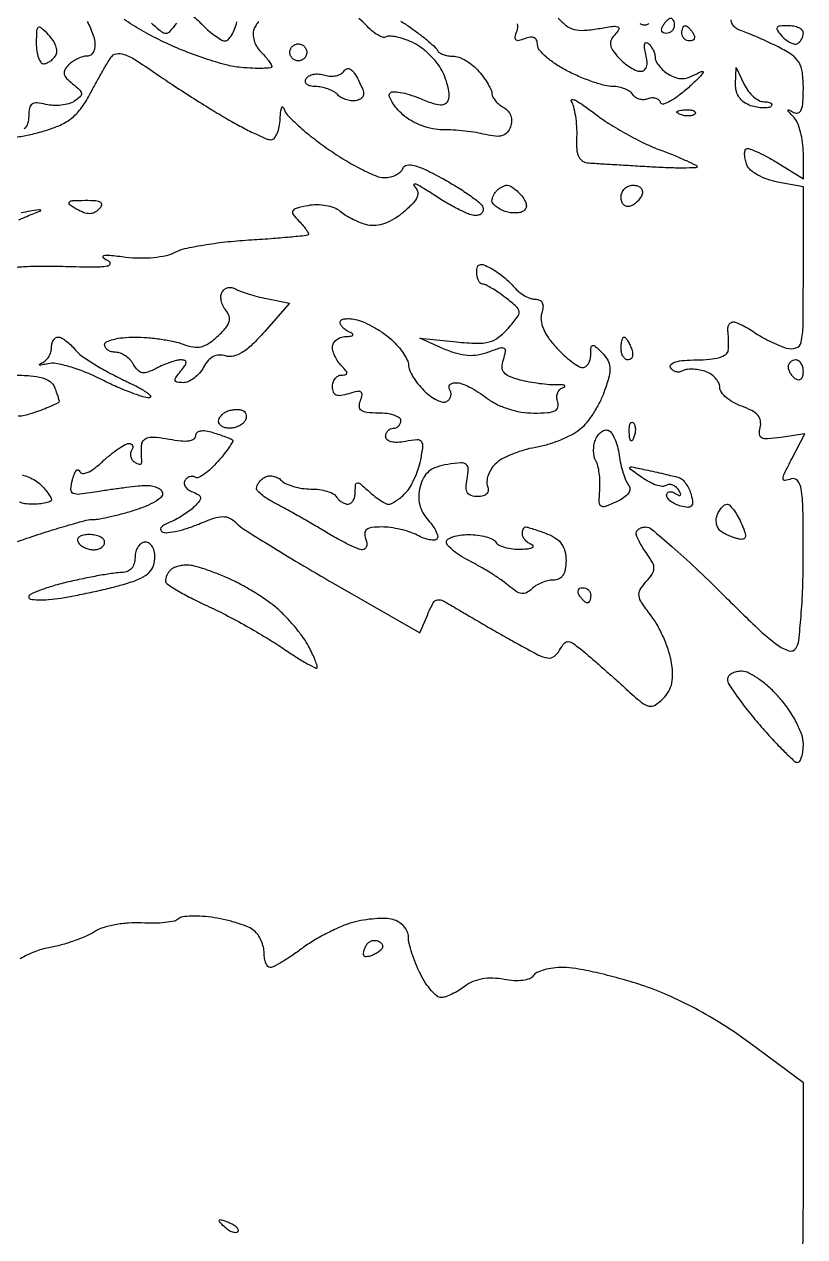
# Model space of a CAD drawing. Extents: x 0 to 102, y 0 to 135.
# Drawn here: x 92.84 to 101.54, y 67.81 to 81.32 of the extents above; entities that cross this region are included whole.
import ezdxf

# ---------------------------------------------------------------- set-up
doc = ezdxf.new("R2010")
doc.units = 0
doc.header["$MEASUREMENT"] = 0

msp = doc.modelspace()

# ---------------------------------------------------------------- linework, layer by layer
for points in [[(92.580792, 75.497995, 0.010446), (92.870399, 75.590726, -0.005875), (93.114891, 75.671483, -0.007558), (93.341554, 75.739656, -0.005953), (93.532352, 75.791463, -0.063393), (93.611981, 75.8016, 0.045783), (93.68201, 75.808026, 0.009931), (93.801079, 75.832517, 0.010276), (93.938239, 75.866559, 0.009673), (94.076699, 75.90685, 0.024107), (94.203784, 75.953344, 0.038913), (94.306094, 76.006181, 0.046419), (94.374082, 76.057574, 0.300704), (94.384054, 76.0972, 0.144401), (94.360868, 76.129373, 0.066244), (94.315765, 76.15563, 0.057501), (94.2572, 76.172473, 0.050186), (94.193538, 76.176608, 0.017059), (94.108825, 76.170709, 0.004768), (93.976817, 76.155704, 0.004804), (93.82772, 76.135859, 0.005034), (93.681343, 76.113437, -0.008314), (93.461231, 76.081196, -0.134791), (93.387798, 76.091481, -0.318381), (93.361118, 76.135272, -0.046663), (93.37892, 76.243846, -0.025975), (93.399974, 76.310093, -0.090213), (93.422971, 76.348493, -0.312523), (93.443221, 76.353566, -0.225901), (93.459885, 76.336246, 0.309209), (93.489475, 76.313785, 0.11428), (93.543691, 76.323542, 0.060239), (93.619999, 76.36784, 0.025283), (93.711211, 76.444178, -0.01618), (93.800912, 76.52207, -0.020439), (93.888919, 76.587845, -0.018969), (93.965537, 76.636203, -0.13203), (94.007946, 76.6476, -0.121046), (94.03345, 76.641334, -0.187395), (94.048199, 76.624466, -0.151767), (94.049392, 76.598967, -0.074908), (94.036513, 76.568846, 0.111063), (94.024702, 76.534626, 0.100026), (94.02801, 76.497236, 0.094717), (94.045982, 76.462419, 0.088188), (94.075916, 76.435657, 0.050857), (94.108896, 76.419647, 0.138153), (94.134561, 76.417699, 0.239748), (94.149041, 76.429157, 0.15184), (94.151878, 76.450962, -0.02895), (94.1479, 76.485671, -0.011224), (94.146265, 76.534044, -0.011068), (94.146833, 76.586662, -0.01346), (94.149782, 76.635865, -0.174619), (94.172752, 76.685619, -0.15118), (94.223652, 76.712928, -0.075327), (94.312731, 76.716669, -0.019265), (94.4559, 76.695482, 0.020722), (94.585346, 76.676711, 0.058103), (94.676803, 76.677946, 0.10727), (94.731742, 76.697585, 0.259011), (94.752, 76.734068, -0.199839), (94.766259, 76.76832, -0.150324), (94.802771, 76.787487, -0.086248), (94.862564, 76.788261, -0.034786), (94.94235, 76.769691, -0.006882), (95.017253, 76.745534, -0.009061), (95.084836, 76.721333, -0.00693), (95.140465, 76.699382, -0.082292), (95.160109, 76.687232, -0.360619), (95.163103, 76.668729, -0.014443), (95.12418, 76.606734, -0.019635), (95.069494, 76.531539, -0.011913), (94.999311, 76.446827, -0.025126), (94.922409, 76.366873, -0.037506), (94.847001, 76.305938, -0.042212), (94.782468, 76.268965, -0.252545), (94.745098, 76.271166, 0.116081), (94.716259, 76.280801, 0.100487), (94.684481, 76.277324, 0.093192), (94.654631, 76.261205, 0.08426), (94.631432, 76.234845, 0.16583), (94.623797, 76.201472, 0.121218), (94.636753, 76.165424, 0.092878), (94.669252, 76.132009, 0.061994), (94.716472, 76.106808, -0.039243), (94.782412, 76.075373, -0.234237), (94.80291, 76.044581, -0.202842), (94.792222, 76.006428, -0.029486), (94.737136, 75.945159, -0.034495), (94.682084, 75.897787, -0.018514), (94.608308, 75.846817, -0.018353), (94.528864, 75.800179, -0.02729), (94.4559, 75.765867, 0.035234), (94.396053, 75.736554, 0.113021), (94.363801, 75.706449, 0.272095), (94.362157, 75.680552, 0.187803), (94.384576, 75.660425, 0.122062), (94.440899, 75.653783, 0.023642), (94.542636, 75.671541, 0.023868), (94.662121, 75.704328, 0.020063), (94.785209, 75.750049, -0.015973), (94.953016, 75.813948, -0.076386), (95.053548, 75.832182, -0.125363), (95.129297, 75.815045, -0.078533), (95.203201, 75.761313, 0.054324), (95.288148, 75.693061, 0.003214), (95.567947, 75.516904, 0.004816), (95.905173, 75.31208, 0.00353), (96.283069, 75.091103), (97.2477, 74.536129), (97.335447, 74.743201, -0.023523), (97.396818, 74.87095, -0.232879), (97.443957, 74.904482, -0.166952), (97.508693, 74.89336, -0.01119), (97.673847, 74.798057, 0.004018), (97.797676, 74.724214, 0.001612), (97.968183, 74.62512, 0.001595), (98.152603, 74.519517, 0.002015), (98.323862, 74.423086, 0.008014), (98.563951, 74.29417, 0.078254), (98.672935, 74.257987, 0.203356), (98.742983, 74.274898, 0.106012), (98.803375, 74.343554, -0.045197), (98.856151, 74.420607, -0.244085), (98.901393, 74.439795, -0.142203), (98.959572, 74.417883, -0.013318), (99.080814, 74.321957, -0.004599), (99.175371, 74.241471, -0.002012), (99.29934, 74.133093, -0.001991), (99.430045, 74.016965, -0.00266), (99.547691, 73.910466, 0.011526), (99.714719, 73.764568, 0.111316), (99.798034, 73.72191, 0.206446), (99.868314, 73.732941, 0.055693), (99.958424, 73.804938, 0.067633), (100.020801, 73.886934, 0.078179), (100.055281, 73.978752, 0.065286), (100.063378, 74.089752, 0.031978), (100.046159, 74.230757, 0.03686), (100.012938, 74.356077, 0.022827), (99.956636, 74.497671, 0.022852), (99.887851, 74.633149, 0.037772), (99.816394, 74.739639, -0.017816), (99.718385, 74.873811, -0.117922), (99.689316, 74.950922, -0.169374), (99.703814, 75.019, -0.047169), (99.76986, 75.107771, 0.035734), (99.836133, 75.192726, 0.141078), (99.856204, 75.255225, 0.134991), (99.840394, 75.320419, 0.031642), (99.779242, 75.41592, -0.018115), (99.733136, 75.48381, -0.020666), (99.69418, 75.552001, -0.020331), (99.66614, 75.612019, -0.099424), (99.6588, 75.64857, -0.150133), (99.666817, 75.674666, -0.098589), (99.689372, 75.696899, -0.081757), (99.723085, 75.711892, -0.063919), (99.762876, 75.717, -0.17594), (99.828376, 75.693216, -0.005177), (100.05507, 75.499552, -0.009783), (100.318597, 75.26042, -0.006521), (100.611427, 74.97675, 0.005083), (101.006482, 74.591844, 0.030773), (101.224983, 74.407544, 0.075943), (101.359033, 74.336461, 0.348134), (101.436655, 74.3634, 0.114127), (101.468572, 74.453785, 0.008244), (101.494068, 74.719394, 0.011212), (101.512323, 75.040511, 0.008234), (101.518705, 75.397095, 0.003746), (101.515545, 75.918336, 0.035544), (101.4967, 76.140524, 0.135715), (101.454471, 76.233718, 0.32087), (101.38455, 76.251913, -0.058674), (101.315979, 76.234462, -0.463809), (101.294702, 76.253757, -0.1053), (101.308962, 76.310997, -0.005816), (101.392274, 76.476804), (101.535448, 76.753671), (101.267648, 76.714367, -0.016529), (101.122157, 76.697904, -0.133859), (101.056795, 76.710239, -0.27483), (101.031132, 76.749261, -0.075415), (101.039182, 76.825477, 0.108731), (101.04207, 76.89919, 0.135575), (101.012563, 76.960753, 0.095215), (100.945391, 77.01337, 0.034813), (100.833958, 77.061145, -0.042815), (100.740383, 77.103046, -0.051279), (100.661239, 77.15825, -0.059338), (100.60685, 77.217728, -0.156816), (100.5894, 77.271998, 0.118863), (100.576859, 77.324008, 0.070522), (100.53992, 77.376407, 0.064121), (100.485357, 77.421245, 0.063204), (100.420957, 77.45106, 0.036235), (100.350631, 77.467889, 0.036273), (100.278638, 77.474382, 0.038697), (100.215232, 77.470577, 0.104449), (100.173003, 77.455381, -0.10732), (100.138596, 77.443219, -0.099532), (100.101238, 77.445932, -0.095796), (100.066685, 77.463133, -0.091331), (100.040353, 77.49222, -0.358771), (100.045112, 77.527166, -0.115134), (100.094085, 77.555027, -0.052923), (100.190798, 77.57285, -0.019126), (100.330607, 77.5782, 0.023586), (100.474656, 77.584999, 0.049144), (100.584847, 77.606481, 0.070901), (100.657276, 77.6399, 0.229512), (100.684024, 77.68395, 0.017614), (100.686881, 77.732097, 0.010398), (100.687069, 77.7897, 0.010396), (100.68486, 77.847301, 0.017506), (100.680315, 77.89545, -0.063691), (100.680237, 77.935889, -0.090216), (100.691028, 77.970136, -0.113982), (100.710685, 77.992906, -0.159238), (100.736067, 78.0012, -0.094238), (100.773219, 77.994135, -0.01968), (100.83416, 77.967271, -0.019997), (100.903442, 77.929911, -0.017731), (100.972426, 77.885696, 0.023396), (101.050111, 77.837135, 0.014146), (101.146196, 77.786673, 0.014159), (101.244669, 77.74187, 0.024056), (101.32965, 77.710795, 0.156178), (101.43724, 77.711589, 0.265367), (101.495862, 77.776468, 0.051519), (101.516883, 77.961608, 0.002527), (101.52, 78.578284), (101.52, 79.50517), (101.232068, 79.559186, -0.039056), (101.118021, 79.589955, -0.042308), (101.013306, 79.637493, -0.046446), (100.931909, 79.693605, -0.127691), (100.891677, 79.74991, -0.032739), (100.874526, 79.805168, -0.04106), (100.866331, 79.858163, -0.046023), (100.867234, 79.901917, -0.1698), (100.879059, 79.926459, -0.286373), (100.90891, 79.933372, -0.018683), (100.995483, 79.900033, -0.02261), (101.101382, 79.848855, -0.014549), (101.21945, 79.78055), (101.52, 79.5948), (101.52, 79.88088, 0.033036), (101.512203, 79.998761, 0.0316), (101.488936, 80.116391, 0.033189), (101.45493, 80.217378, 0.089491), (101.41425, 80.280891, -0.004358), (101.357151, 80.343493, -0.184745), (101.3508, 80.360095, -0.561535), (101.358863, 80.365011, -0.009535), (101.41425, 80.335118, 0.213425), (101.461656, 80.330677, 0.219232), (101.495846, 80.363091, 0.078807), (101.514992, 80.447476, 0.016459), (101.52, 80.599569, 0.029577), (101.509243, 80.781264, 0.104995), (101.471909, 80.891156, 0.109267), (101.394044, 80.974006, 0.033431), (101.24505, 81.061685, 0.006689), (101.12903, 81.11797, 0.006077), (101.007796, 81.173007, 0.006093), (100.898158, 81.219595, 0.019434), (100.823476, 81.246921, -0.076219), (100.766684, 81.275345, -0.114368), (100.730002, 81.316593, -0.12221), (100.716649, 81.367628, -0.09506)], [(93.541455, 81.347573, -0.025908), (93.579538, 81.272593, -0.025849), (93.609836, 81.193652, -0.040857), (93.626576, 81.123149, -0.065818), (93.627806, 81.061609, -0.093745), (93.611772, 81.009479, -0.117719), (93.581426, 80.974857, -0.155419), (93.541689, 80.9622, 0.071997), (93.492627, 80.955099, 0.038777), (93.435434, 80.933243, 0.03765), (93.37945, 80.901353, 0.048123), (93.333664, 80.863624, 0.073472), (93.293964, 80.81016, 0.179439), (93.287371, 80.762314, 0.137926), (93.313759, 80.713112, 0.037522), (93.380194, 80.653732, -0.022527), (93.458066, 80.588217, -0.184337), (93.478395, 80.547365, -0.23802), (93.46371, 80.509524, -0.038326), (93.399103, 80.459728, -0.076911), (93.336952, 80.431485, -0.041009), (93.253854, 80.415415, -0.039607), (93.164272, 80.412737, -0.049193), (93.081853, 80.424991, 0.037717), (92.983705, 80.44189, 0.175285), (92.928918, 80.427788, 0.196537), (92.899498, 80.383243, 0.04893), (92.8908, 80.294571, -0.071328), (92.87838, 80.207952, -0.154726), (92.841272, 80.152751, -0.123517)], [(95.455066, 81.348642, 0.054448), (95.423017, 81.308353, 0.049236), (95.399146, 81.260748, 0.103569), (95.38999, 81.204015, 0.062476), (95.401639, 81.136633, 0.05863), (95.431103, 81.069413, 0.06388), (95.474695, 81.012991, -0.015995), (95.521912, 80.962652, -0.020628), (95.561779, 80.913369, -0.018893), (95.591217, 80.870445, -0.141778), (95.598, 80.847005, -0.3878), (95.583772, 80.83142, -0.014433), (95.497567, 80.826055, -0.019516), (95.387198, 80.826689, -0.011629), (95.256101, 80.83562, -0.042656), (95.087376, 80.86572, -0.015381), (94.853814, 80.936069, -0.015126), (94.601411, 81.029226, -0.017379), (94.366726, 81.133628, -0.016661), (94.150574, 81.247993, -0.019486), (93.953811, 81.371061, -0.018802)], [(94.257746, 81.330822, 0.015033), (94.367622, 81.237237, 0.169467), (94.420798, 81.218445, 0.213501), (94.467818, 81.239259, 0.025506), (94.541311, 81.329703, -0.029101)], [(94.717177, 81.413933, -0.013893), (94.82977, 81.30743, 0.019705), (94.902696, 81.240037, 0.023964), (94.976248, 81.183109, 0.02355), (95.041419, 81.141917, 0.129865), (95.081229, 81.1314, 0.208396), (95.113862, 81.145619, 0.050787), (95.150093, 81.193528, 0.043524), (95.183892, 81.261917, 0.031538), (95.20974, 81.3429, -0.034719)], [(97.034693, 81.35233, -0.014565), (97.145376, 81.27945, -0.009949), (97.251419, 81.201917, -0.012851), (97.345423, 81.126377, -0.010633), (97.420413, 81.060089, -0.102209), (97.4451, 81.02565, 0.146871), (97.466037, 81.001286, 0.053801), (97.507125, 80.980838, 0.047521), (97.559715, 80.966888, 0.041103), (97.616648, 80.9622, -0.09169), (97.682013, 80.950112, -0.041609), (97.760688, 80.912213, -0.039348), (97.839357, 80.857144, -0.043355), (97.905698, 80.792033, -0.021037), (97.961472, 80.721057, -0.023899), (98.0086, 80.64852, -0.024035), (98.042316, 80.583808, -0.108488), (98.0514, 80.542437, 0.127192), (98.060619, 80.506784, 0.050433), (98.089685, 80.464914, 0.045654), (98.131869, 80.423851, 0.042648), (98.181733, 80.39007, -0.084658), (98.230918, 80.350367, -0.096307), (98.26153, 80.29821, -0.095377), (98.270546, 80.23796, -0.081371), (98.257513, 80.174968, -0.088674), (98.219113, 80.111382, -0.137927), (98.165763, 80.076696, -0.102326), (98.089899, 80.069204, -0.035112), (97.980642, 80.088602, 0.022008), (97.877137, 80.109788, 0.012008), (97.748633, 80.127094, 0.011946), (97.616944, 80.138444, 0.018571), (97.503013, 80.141286, -0.056146), (97.391218, 80.1525, -0.037291), (97.267474, 80.188982, -0.037322), (97.150692, 80.24337, -0.056779), (97.059957, 80.308683, -0.028844), (96.991084, 80.378894, -0.041707), (96.939567, 80.448851, -0.048678), (96.910087, 80.509245, -0.231612), (96.913755, 80.546409, -0.260903), (96.94746, 80.56512, -0.039016), (97.027614, 80.558563, -0.03552), (97.129772, 80.534576, -0.02354), (97.243027, 80.4934, 0.015374), (97.389578, 80.437394, 0.071346), (97.478303, 80.420162, 0.153045), (97.533482, 80.434507, 0.168978), (97.567972, 80.477339, 0.107916), (97.575011, 80.531974, 0.033369), (97.56225, 80.614405, 0.031636), (97.535189, 80.70727, 0.030014), (97.496237, 80.79768, 0.05238), (97.438203, 80.887926, 0.033006), (97.353439, 80.980362, 0.032946), (97.256915, 81.061136, 0.050896), (97.163105, 81.116004, 0.024583), (97.072365, 81.152076, 0.030872), (96.985107, 81.175989, 0.032023), (96.91185, 81.186442, 0.159145), (96.871967, 81.17677, -0.221339), (96.83565, 81.172467, -0.053273), (96.778957, 81.198069, -0.044739), (96.71386, 81.244547, -0.031453), (96.649358, 81.307387, 0.049789), (96.569286, 81.379876, 0.072434)], [(98.790356, 81.384936, 0.055809), (98.877444, 81.303611, 0.095898), (98.966613, 81.260704, 0.079471), (99.076978, 81.249779, 0.02885), (99.233678, 81.268297, -0.008367), (99.393952, 81.293929, -0.108407), (99.45391, 81.289476, -0.469975), (99.464937, 81.263542, -0.070296), (99.427305, 81.210496, 0.06648), (99.381941, 81.14757, 0.15648), (99.371614, 81.091271, 0.120321), (99.395422, 81.029619, 0.031899), (99.461567, 80.946435, 0.034259), (99.522515, 80.88772, 0.034572), (99.590733, 80.838072, 0.036744), (99.656027, 80.803532, 0.103645), (99.706292, 80.793, 0.164643), (99.747051, 80.806795, 0.155621), (99.772188, 80.842814, 0.096716), (99.778629, 80.902372, 0.0391), (99.765289, 80.98335, -0.023621), (99.751083, 81.055577, -0.09653), (99.753107, 81.100021, -0.344266), (99.769384, 81.11291, -0.190989), (99.794359, 81.1032, -0.054479), (99.823426, 81.069633, -0.040432), (99.847992, 81.027125, -0.041241), (99.864781, 80.982626, -0.069694), (99.8703, 80.94322, 0.124318), (99.880628, 80.902324, 0.046373), (99.913704, 80.852647, 0.042355), (99.961522, 80.802812, 0.039679), (100.018058, 80.760537, 0.061372), (100.098655, 80.722578, 0.092994), (100.175266, 80.712398, 0.081404), (100.257578, 80.730441, 0.037538), (100.356458, 80.778606, -0.101584), (100.396572, 80.792161, -0.641415), (100.404761, 80.778911, -0.05249), (100.356419, 80.720574, -0.009361), (100.253183, 80.623389, -0.01987), (100.138366, 80.527313, -0.037022), (100.037145, 80.46056, -0.050542), (99.96111, 80.427693, -0.409902), (99.930468, 80.443297, 0.133894), (99.910749, 80.472878, 0.105749), (99.876971, 80.491592, 0.091654), (99.834087, 80.496433, 0.074141), (99.788792, 80.48638, -0.081897), (99.74146, 80.476639, -0.078035), (99.692666, 80.482334, -0.081758), (99.649935, 80.502197, -0.105124), (99.620065, 80.533433, 0.107697), (99.586592, 80.56808, 0.05098), (99.531394, 80.597255, 0.047209), (99.464881, 80.617103, 0.048951), (99.396637, 80.6238, -0.063936), (99.310144, 80.634905, -0.018102), (99.17987, 80.674008, -0.017926), (99.034593, 80.729296, -0.018065), (98.89403, 80.794719, -0.026999), (98.76576, 80.869141, -0.034917), (98.657415, 80.951423, -0.03749), (98.580321, 81.029897, -0.177216), (98.559, 81.088164, 0.09625), (98.549527, 81.136921, 0.186657), (98.522788, 81.165457, 0.148922), (98.478618, 81.172277, 0.056036), (98.417413, 81.156358, -0.034227), (98.349177, 81.135401, -0.26095), (98.318075, 81.144377, -0.258288), (98.309277, 81.175702, -0.03368), (98.330453, 81.244382, 0.13883), (98.337398, 81.320904, 0.109633)], [(99.796074, 81.325074, -0.126486), (99.767904, 81.308426, -0.125278), (99.735088, 81.307347, -0.110286), (99.702508, 81.322529, -0.082123)], [(92.728184, 80.057531, 0.020152), (92.875417, 80.081956, 0.017077), (93.02867, 80.119271, 0.029471), (93.225402, 80.187079, 0.064993), (93.363029, 80.265997, 0.069815), (93.469767, 80.373691, 0.038726), (93.568866, 80.530315, -0.003767), (93.636293, 80.655446, -0.003796), (93.705428, 80.779225, -0.003704), (93.76728, 80.886166, -0.015281), (93.807126, 80.949392, -0.20195), (93.867571, 80.988939, -0.130765), (93.952074, 80.982229, -0.056183), (94.080936, 80.919737, -0.010896), (94.296849, 80.776551, 0.006047), (94.483664, 80.650036, 0.003811), (94.704681, 80.506633, 0.003826), (94.924197, 80.368921, 0.007014), (95.105465, 80.260609, 0.009171), (95.263656, 80.172904, 0.011974), (95.411612, 80.098871, 0.009638), (95.536981, 80.042777, 0.100699), (95.591915, 80.0316, 0.224448), (95.627387, 80.048368, 0.070083), (95.658844, 80.099941, 0.054479), (95.682023, 80.175161, 0.036994), (95.692414, 80.26425, -0.014515), (95.698318, 80.347049, -0.075508), (95.709657, 80.391282, -0.530077), (95.723289, 80.393965, -0.130827), (95.737333, 80.37, 0.126011), (95.775547, 80.303349, 0.015923), (95.895906, 80.187185, 0.017873), (96.050896, 80.056617, 0.013974), (96.227858, 79.92585, 0.015948), (96.414641, 79.804394, 0.018712), (96.599263, 79.701792, 0.017922), (96.76, 79.627299, 0.099865), (96.852689, 79.6086, 0.057992), (96.920348, 79.616474, 0.059714), (96.983682, 79.639664, 0.066161), (97.033443, 79.673883, 0.122112), (97.060727, 79.71435, -0.278605), (97.103543, 79.748772, -0.099034), (97.185167, 79.743565, -0.047774), (97.31432, 79.695452, -0.012722), (97.509612, 79.594396, -0.012956), (97.668964, 79.501271, -0.017273), (97.80832, 79.408101, -0.014584), (97.917654, 79.324461, -0.142668), (97.950385, 79.277146, -0.124067), (97.952999, 79.242298, -0.143276), (97.938357, 79.212492, -0.125042), (97.907936, 79.192527, -0.083187), (97.866589, 79.1856, -0.09923), (97.802794, 79.198387, -0.016008), (97.686895, 79.251209, -0.017139), (97.552751, 79.323438, -0.014313), (97.415389, 79.408951, 0.007855), (97.292038, 79.48797, 0.02611), (97.207638, 79.534277, 0.20636), (97.184327, 79.535271, 0.532117), (97.181231, 79.52195, -0.102784), (97.220195, 79.457651, -0.179173), (97.219294, 79.396094, -0.101682), (97.173691, 79.325242, -0.0216), (97.06608, 79.224378, -0.039035), (96.962634, 79.148664, -0.052224), (96.85795, 79.098168, -0.059547), (96.757672, 79.075097, -0.08645), (96.667249, 79.08101, -0.033107), (96.588703, 79.105647, -0.021953), (96.502177, 79.143671, -0.022122), (96.42104, 79.188226, -0.039561), (96.3594, 79.232745, 0.087026), (96.294023, 79.271135, 0.045335), (96.202549, 79.29613, 0.043048), (96.10065, 79.305335, 0.048903), (96.003057, 79.296165, 0.014398), (95.871063, 79.266619, 0.199638), (95.832758, 79.237914, 0.308469), (95.835309, 79.198608, 0.030551), (95.901335, 79.123979, -0.017862), (95.948482, 79.073338, -0.029362), (95.984143, 79.026936, -0.029673), (96.006697, 78.989072, -0.337619), (96.003879, 78.972975, -0.163009), (95.981268, 78.962794, -0.001549), (95.798527, 78.945044, -0.004968), (95.586737, 78.927256, -0.003171), (95.340166, 78.910584, 0.012308), (95.082251, 78.888403, 0.013776), (94.835306, 78.854118, 0.013143), (94.627417, 78.813751, 0.068437), (94.51816, 78.773282, -0.070315), (94.421734, 78.737975, -0.02844), (94.283023, 78.716481, -0.027067), (94.126533, 78.709787, -0.02815), (93.972294, 78.720239, 0.005557), (93.790841, 78.7408, 0.075144), (93.724359, 78.737587, 0.641779), (93.719889, 78.71861, 0.050127), (93.7791, 78.681419, -0.353131), (93.794746, 78.647414, -0.306172), (93.76473, 78.620613, -0.035638), (93.610048, 78.610792, -0.005417), (93.300443, 78.616575, 0.007489), (93.05424, 78.620154, 0.013505), (92.852537, 78.614615, 0.00867), (92.695511, 78.603321, 0.559079)], [(92.780564, 79.137166, -0.02705), (92.86965, 79.177554, 0.001515), (93.024388, 79.23839, 0.615952), (93.025203, 79.247517, 0.182915), (93.006277, 79.251233, 0.00086), (92.8062, 79.216956, 0.010811)], [(92.717542, 77.409, -0.018034), (92.912291, 77.401973, -0.052746), (93.044387, 77.378274, -0.084009), (93.130042, 77.33684, -0.147613), (93.177849, 77.275181, -0.006249), (93.197515, 77.221952, -0.008131), (93.214116, 77.172709, -0.006302), (93.226775, 77.13124, -0.071039), (93.2292, 77.114257, -0.285239), (93.220632, 77.100459, -0.008005), (93.154646, 77.069124, -0.014063), (93.072683, 77.034547, -0.008914), (92.9754, 76.998677, -0.01592), (92.845439, 76.957963, -0.091529), (92.773904, 76.951565, -0.224884)], [(92.816625, 76.29627, -0.041649), (92.893123, 76.271736, -0.041063), (92.966155, 76.234115, -0.056972), (93.023743, 76.188343, -0.018427), (93.070016, 76.138527, -0.022866), (93.109098, 76.088787, -0.022027), (93.137556, 76.044989, -0.13383), (93.1446, 76.019143, -0.309945), (93.131722, 76.000364, -0.037237), (93.081005, 75.985001, -0.033892), (93.011084, 75.974295, -0.021048), (92.928107, 75.9708, -0.035659), (92.846752, 75.97661, -0.083483), (92.788839, 75.995107, -0.1651)], [(101.515085, 67.710271, 0.004122), (101.52, 68.306492), (101.52, 69.525184), (100.919191, 69.970582, 0.018327), (100.625234, 70.172242, 0.018487), (100.318131, 70.351214, 0.019154), (100.010886, 70.500536, 0.024392), (99.716612, 70.61309, 0.011936), (99.466202, 70.688543, 0.011788), (99.211439, 70.752299, 0.011726), (98.985953, 70.797583, 0.043713), (98.841913, 70.8102, 0.031197), (98.733258, 70.803414, 0.036958), (98.63242, 70.783117, 0.040146), (98.552125, 70.753556, 0.147101), (98.512004, 70.718002, -0.167167), (98.471044, 70.684474, -0.056987), (98.395375, 70.66589, -0.046743), (98.297163, 70.662593, -0.031407), (98.185652, 70.676339, 0.038798), (98.059379, 70.690016, 0.049975), (97.943015, 70.681911, 0.054652), (97.839459, 70.65229, 0.065012), (97.75119, 70.602027, -0.025004), (97.680675, 70.554046, -0.024606), (97.605351, 70.513064, -0.025374), (97.535936, 70.483852, -0.080318), (97.486546, 70.474491, -0.180891), (97.439493, 70.490654, -0.03998), (97.377139, 70.550962, -0.036664), (97.312153, 70.63665, -0.028214), (97.253896, 70.738598, -0.019398), (97.20295, 70.851481, -0.018376), (97.159897, 70.97001, -0.01869), (97.129622, 71.077604, -0.059297), (97.1208, 71.151731, 0.107364), (97.107922, 71.211013, 0.075845), (97.070496, 71.268235, 0.071386), (97.014999, 71.314757, 0.074975), (96.949552, 71.342848, 0.058105), (96.864593, 71.354795, 0.023492), (96.747416, 71.352057, 0.022863), (96.620291, 71.337238, 0.026915), (96.501905, 71.311313, 0.033876), (96.375419, 71.266978, 0.017018), (96.22213, 71.195022, 0.016817), (96.068022, 71.109517, 0.023867), (95.937617, 71.022598, -0.010469), (95.822381, 70.941249, -0.013974), (95.714272, 70.872592, -0.01117), (95.622227, 70.820436, -0.123926), (95.581564, 70.8102, -0.215291), (95.555489, 70.821973, -0.07947), (95.533423, 70.85686, -0.060441), (95.518395, 70.908225, -0.040997), (95.5134, 70.969041, 0.059756), (95.505302, 71.036554, 0.043893), (95.481103, 71.108027, 0.044601), (95.445558, 71.172578, 0.071518), (95.403453, 71.219131, 0.074643), (95.339435, 71.257828, 0.020014), (95.22763, 71.299235, 0.019816), (95.095311, 71.336574, 0.019307), (94.959303, 71.363691, 0.020687), (94.82652, 71.379274, 0.026801), (94.703957, 71.381954, 0.026435), (94.604544, 71.373525, 0.163911), (94.559346, 71.350998, -0.14741), (94.513884, 71.32648, -0.022796), (94.411587, 71.310359, -0.02376), (94.285557, 71.302384, -0.018659), (94.148671, 71.305344, 0.032568), (94.003295, 71.304446, 0.028074), (93.851748, 71.28503, 0.029072), (93.716031, 71.251575, 0.069341), (93.622226, 71.207611, -0.042135), (93.529771, 71.157998, -0.01757), (93.397867, 71.106357, -0.017236), (93.251992, 71.060664, -0.021371), (93.113361, 71.028737, 0.0476), (92.959268, 70.984637, 0.033327), (92.795803, 70.907581, 0.03206)]]:
    msp.add_lwpolyline(points, format="xyb")
for points in [[(100.044493, 81.3852, -0.210953), (100.058759, 81.378901, -0.081139), (100.070841, 81.360349, -0.061769), (100.079064, 81.332989, -0.042167), (100.0818, 81.3006, -0.105053), (100.074942, 81.26832, -0.099167), (100.055482, 81.240851, -0.09642), (100.026407, 81.22244, -0.093332), (99.992207, 81.216, -0.108972), (99.962179, 81.222623, -0.182303), (99.944291, 81.240851, -0.161196), (99.941659, 81.268274, -0.082592), (99.9549, 81.3006, -0.029505), (99.977657, 81.332983, -0.035638), (100.002786, 81.360349, -0.038439), (100.026665, 81.379655, -0.151918)], [(93.11231, 81.199947, 0.016417), (93.02871, 81.27823, 0.341131), (92.99655, 81.280234, 0.238423), (92.97815, 81.247139, 0.009828), (92.9754, 81.107229, 0.032923), (92.981198, 81.019268, 0.05056), (92.998785, 80.945053, 0.065392), (93.024443, 80.893822, 0.248931), (93.055007, 80.8776, 0.096529), (93.089676, 80.884356, 0.052635), (93.128063, 80.904836, 0.049697), (93.164093, 80.934852, 0.055889), (93.191917, 80.970318, 0.151121), (93.203733, 81.015907, 0.07196), (93.19217, 81.076018, 0.061341), (93.160427, 81.140698, 0.051703)], [(100.203707, 81.3006, -0.151918), (100.221535, 81.295055, -0.038439), (100.245414, 81.275749, -0.035638), (100.270543, 81.248383, -0.029505), (100.2933, 81.216, -0.082592), (100.306541, 81.183674, -0.161196), (100.303909, 81.156251, -0.182303), (100.286021, 81.138023, -0.108972), (100.255993, 81.1314, -0.093332), (100.221793, 81.13784, -0.09642), (100.192718, 81.156251, -0.099167), (100.173258, 81.18372, -0.105053), (100.1664, 81.216, -0.042167), (100.169136, 81.248389, -0.061769), (100.177359, 81.275749, -0.081139), (100.189441, 81.294301, -0.210953)], [(101.347465, 81.3006, 0.020683), (101.256192, 81.296823, 0.253954), (101.228011, 81.278355, 0.292182), (101.230381, 81.246914, 0.025578), (101.284015, 81.18258, 0.042718), (101.330439, 81.140246, 0.055473), (101.379695, 81.110512, 0.067068), (101.424346, 81.09678, 0.17908), (101.45655, 81.102972, 0.079503), (101.480829, 81.12355, 0.053997), (101.501362, 81.153486, 0.053244), (101.515299, 81.187693, 0.070243), (101.52, 81.220993, 0.20376), (101.507064, 81.251418, 0.083813), (101.469318, 81.277215, 0.064001), (101.413511, 81.294752, 0.044188)], [(95.943626, 81.084634, -0.099038), (95.970427, 81.059616, -0.097945), (95.985672, 81.026117, -0.097945), (95.987018, 80.989338, -0.099038), (95.974234, 80.954974, -0.099038), (95.949216, 80.928173, -0.097945), (95.915717, 80.912928, -0.097945), (95.878938, 80.911582, -0.099038), (95.844574, 80.924366, -0.099038), (95.817773, 80.949384, -0.097945), (95.802528, 80.982883, -0.097945), (95.801182, 81.019662, -0.099038), (95.813966, 81.054026, -0.099038), (95.838984, 81.080827, -0.097945), (95.872483, 81.096072, -0.097945), (95.909262, 81.097418, -0.099038)], [(96.56331, 80.694733, -0.020281), (96.611153, 80.589796, -0.117793), (96.62034, 80.530106, -0.222065), (96.598865, 80.492499, -0.093922), (96.544706, 80.467816, -0.079312), (96.492461, 80.463521, -0.053946), (96.433708, 80.474458, -0.053217), (96.377685, 80.498022, -0.07034), (96.333494, 80.531266, 0.068797), (96.286651, 80.56673, 0.038993), (96.221943, 80.596618, 0.03811), (96.150691, 80.616996, 0.050639), (96.083687, 80.6238, -0.055176), (96.026849, 80.630091, -0.122468), (95.988141, 80.649472, -0.19296), (95.973088, 80.678272, -0.164967), (95.980827, 80.711841, -0.135531), (96.013175, 80.741844, -0.073852), (96.064775, 80.759573, -0.064695), (96.126892, 80.762949, -0.05817), (96.1902, 80.7507, 0.063083), (96.253852, 80.73903, 0.067249), (96.316983, 80.744025, 0.075287), (96.370034, 80.764209, 0.126513), (96.404198, 80.797042, -0.184675), (96.436348, 80.821583, -0.217901), (96.473919, 80.816199, -0.102424), (96.516822, 80.774131, -0.030702)], [(100.861854, 80.64495, 0.050245), (100.906472, 80.57214, 0.051812), (100.96431, 80.510515, 0.057229), (101.026, 80.468382, 0.121818), (101.081728, 80.4546, -0.037445), (101.127563, 80.451163, -0.105458), (101.157484, 80.439905, -0.242748), (101.167041, 80.423387, -0.211481), (101.159775, 80.404575, -0.161178), (101.128791, 80.389, -0.042888), (101.07287, 80.385615, -0.038895), (101.005059, 80.392625, -0.031652), (100.934175, 80.410276, -0.074679), (100.861266, 80.446074, -0.087763), (100.806647, 80.500168, -0.087646), (100.77385, 80.56978, -0.07425), (100.764326, 80.650651), (100.770052, 80.8353)], [(99.196702, 80.322018, 0.023929), (99.354117, 80.211786, 0.014153), (99.551479, 80.094883, 0.014144), (99.755552, 79.989117, 0.023506), (99.93375, 79.913171, -0.006905), (100.087793, 79.85348, -0.011013), (100.217557, 79.797772, -0.005051), (100.324484, 79.747741, -0.288381), (100.3356, 79.73007, -0.408343), (100.323013, 79.717228, -0.00395), (100.18028, 79.715489, -0.009972), (100.009599, 79.718162, -0.005961), (99.80685, 79.727806, -0.000103), (99.593746, 79.740534, -0.000119), (99.390687, 79.752753, -0.000107), (99.218678, 79.763182, -0.000703), (99.132626, 79.768539, -0.11848), (99.064838, 79.789466, -0.151896), (99.021331, 79.837691, -0.092041), (98.999702, 79.922768, -0.025748), (98.997784, 80.060608, 0.024507), (98.996447, 80.177613, 0.023667), (98.983715, 80.295309, 0.024363), (98.962564, 80.397656, 0.075229), (98.934961, 80.462458, -0.569486), (98.943522, 80.478802, -0.137202), (98.981547, 80.470309, -0.030924), (99.072442, 80.414042, -0.01066)], [(100.20165, 80.363321, -0.028489), (100.260547, 80.362391, -0.077125), (100.301154, 80.353024, -0.208169), (100.316597, 80.337403, -0.296942), (100.312687, 80.318887, -0.126455), (100.285029, 80.302539, -0.060344), (100.243972, 80.295842, -0.05415), (100.196803, 80.299008, -0.051402), (100.150538, 80.312209, -0.054073), (100.115287, 80.330952, -0.470617), (100.113828, 80.34637, -0.168741), (100.138511, 80.358326, -0.018894)], [(98.224341, 79.524, -0.128599), (98.254008, 79.516241, -0.032952), (98.295917, 79.488936, -0.031346), (98.341206, 79.450321, -0.027352), (98.383549, 79.404632, -0.049787), (98.418977, 79.352087, -0.097297), (98.433834, 79.30402, -0.134897), (98.427331, 79.26433, -0.147722), (98.401543, 79.235157, -0.095058), (98.36081, 79.219638, -0.045414), (98.304765, 79.214935, -0.042791), (98.243404, 79.220632, -0.047109), (98.185934, 79.236677, -0.037171), (98.134446, 79.260962, -0.046013), (98.09092, 79.291188, -0.052784), (98.060732, 79.322546, -0.166748), (98.0514, 79.349751, -0.073055), (98.055457, 79.377369, -0.038685), (98.067967, 79.409717, -0.037485), (98.086214, 79.441489, -0.047326), (98.1078, 79.4676, -0.046432), (98.133816, 79.489186, -0.037287), (98.165299, 79.507432, -0.038567), (98.197229, 79.51995, -0.074269)], [(99.62355, 79.524, -0.077096), (99.672219, 79.516451, -0.119977), (99.708315, 79.494489, -0.144529), (99.726126, 79.461757, -0.134046), (99.724013, 79.423537, -0.068635), (99.703801, 79.382621, -0.04742), (99.670851, 79.342749, -0.04742), (99.630979, 79.309799, -0.068635), (99.590062, 79.289587, -0.134046), (99.551843, 79.287474, -0.144529), (99.519111, 79.305285, -0.119977), (99.497149, 79.341381, -0.077096), (99.4896, 79.39005, -0.099038), (99.499826, 79.44117, -0.097945), (99.528948, 79.484652, -0.097945), (99.57243, 79.513774, -0.099038)], [(93.52107, 79.352227, 0.006175), (93.373985, 79.348894, 0.18983), (93.340991, 79.334546, 0.471567), (93.343173, 79.311865, 0.016776), (93.427703, 79.258861, 0.04153), (93.505327, 79.221984, 0.092968), (93.569376, 79.210653, 0.112876), (93.62515, 79.224013, 0.081552), (93.677273, 79.261433, 0.113627), (93.703812, 79.303847, 0.358555), (93.692956, 79.333067, 0.117828), (93.63839, 79.349466, 0.016922)], [(98.037208, 78.600995, -0.029489), (98.104504, 78.559702, -0.018165), (98.178745, 78.503773, -0.018196), (98.248366, 78.442913, -0.030842), (98.301367, 78.386519, 0.048718), (98.352163, 78.336196, 0.041652), (98.414363, 78.293634, 0.043642), (98.478038, 78.264461, 0.085807), (98.53276, 78.255, -0.105553), (98.581834, 78.244523, -0.179767), (98.611391, 78.215495, -0.135646), (98.619646, 78.167124, -0.051725), (98.605675, 78.099584, 0.11079), (98.598687, 78.019142, 0.065752), (98.624041, 77.925845, 0.053689), (98.680089, 77.824201, 0.034063), (98.765134, 77.718884, 0.019517), (98.851569, 77.632629, 0.024275), (98.938628, 77.559777, 0.023692), (99.0158, 77.506882, 0.139265), (99.06256, 77.4936, 0.160598), (99.09637, 77.504747, 0.096609), (99.125162, 77.536202, 0.078166), (99.144608, 77.583164, 0.059213), (99.1512, 77.638629, -0.021502), (99.154709, 77.720179, -0.352427), (99.17235, 77.738604, -0.221271), (99.202466, 77.729087, -0.010952), (99.279523, 77.655334, -0.065239), (99.340807, 77.575567, -0.115567), (99.364777, 77.496601, -0.080293), (99.355108, 77.395832, -0.019885), (99.306606, 77.236594, -0.032709), (99.255013, 77.114846, -0.025092), (99.18366, 76.989175, -0.025652), (99.104627, 76.877968, -0.053389), (99.030233, 76.802136, -0.052385), (98.94057, 76.742926, -0.02388), (98.812861, 76.684172, -0.023336), (98.671117, 76.634545, -0.029642), (98.536173, 76.602827, 0.028871), (98.404531, 76.5721, 0.026121), (98.272718, 76.525582, 0.027043), (98.159099, 76.471318, 0.071562), (98.087158, 76.417472, 0.056762), (98.040718, 76.359095, 0.056036), (98.008358, 76.291525, 0.061192), (97.994082, 76.225341, 0.114655), (98.001579, 76.171392, -0.106474), (98.009042, 76.123402, -0.177421), (97.992964, 76.086316, -0.142233), (97.953004, 76.063012, -0.061425), (97.891276, 76.0554, -0.07438), (97.819303, 76.066166, -0.18714), (97.778338, 76.09842, -0.143264), (97.763445, 76.156933, -0.038399), (97.774297, 76.253314, 0.036052), (97.787377, 76.364777, 0.249114), (97.764527, 76.412869, 0.179715), (97.705443, 76.430071, 0.018356), (97.558085, 76.413942, 0.044893), (97.436067, 76.38467, 0.08969), (97.349464, 76.336899, 0.098308), (97.290035, 76.265159, 0.062566), (97.250611, 76.16378, 0.054389), (97.23636, 76.060587, 0.067222), (97.246589, 75.964153, 0.067724), (97.281915, 75.874451, 0.05635), (97.341773, 75.791133, -0.030172), (97.393621, 75.726389, -0.045888), (97.429603, 75.664008, -0.056976), (97.44659, 75.612342, -0.252475), (97.437727, 75.582727, -0.19766), (97.407511, 75.570126, -0.049405), (97.353181, 75.575243, -0.042869), (97.287198, 75.594097, -0.031858), (97.218207, 75.625546, 0.042976), (97.136488, 75.660627, 0.0233), (97.0311, 75.690135, 0.023047), (96.920269, 75.710341, 0.033574), (96.82121, 75.717, 0.028676), (96.714756, 75.71089, 0.127236), (96.65674, 75.688535, 0.225481), (96.63479, 75.648956, 0.107718), (96.643794, 75.5901, -0.057218), (96.656308, 75.541514, -0.101948), (96.65362, 75.500477, -0.148212), (96.63663, 75.473551, -0.180324), (96.608864, 75.4632, -0.100773), (96.559697, 75.473211, -0.011781), (96.457104, 75.519679, -0.013748), (96.336627, 75.581843, -0.010843), (96.209669, 75.655469, 0.004583), (96.071834, 75.737727, 0.003424), (95.918457, 75.825959, 0.003461), (95.772804, 75.907101, 0.007881), (95.66145, 75.965865, -0.02081), (95.572347, 76.015874, -0.028663), (95.497141, 76.068477, -0.028381), (95.442233, 76.117066, -0.200013), (95.4288, 76.149303, -0.111627), (95.435383, 76.178423, -0.050218), (95.455817, 76.212126, -0.046266), (95.485587, 76.244873, -0.046765), (95.520771, 76.271456, -0.11056), (95.563001, 76.286079, -0.077894), (95.613382, 76.283944, -0.072722), (95.664009, 76.265863, -0.074436), (95.706891, 76.234149, 0.090428), (95.759219, 76.197961, 0.035902), (95.841501, 76.167656, 0.03406), (95.937244, 76.146946, 0.036249), (96.032927, 76.14, -0.033629), (96.125525, 76.133765, -0.038741), (96.212056, 76.115149, -0.042361), (96.281269, 76.087983, -0.140547), (96.3171, 76.0554, 0.06081), (96.343005, 76.023039, 0.051032), (96.377411, 75.995651, 0.053229), (96.414681, 75.977001, 0.089642), (96.448993, 75.9708, 0.171317), (96.479366, 75.981522, 0.094057), (96.505215, 76.011929, 0.074534), (96.522701, 76.057251, 0.054906), (96.5286, 76.110812, -0.025779), (96.532747, 76.191186, -0.38433), (96.55197, 76.208524, -0.177905), (96.586245, 76.19593, -0.007828), (96.683311, 76.110812, 0.018554), (96.747151, 76.057208, 0.022376), (96.811033, 76.011929, 0.021763), (96.867265, 75.979106, 0.121804), (96.900854, 75.9708, 0.118818), (96.932885, 75.978521, 0.027594), (96.981064, 76.006635, 0.026959), (97.034361, 76.046095, 0.023551), (97.085676, 76.09279, 0.060677), (97.136025, 76.157106, 0.027282), (97.186438, 76.251976, 0.02652), (97.229396, 76.359263, 0.03262), (97.257389, 76.463394, 0.017163), (97.28203, 76.613158, 0.207491), (97.266243, 76.667972, 0.248033), (97.217417, 76.688325, 0.024398), (97.087056, 76.669941, -0.034803), (96.997987, 76.659264, -0.070988), (96.928002, 76.665722, -0.112785), (96.883476, 76.687692, -0.225669), (96.867, 76.722338, -0.088335), (96.873422, 76.758405, -0.09477), (96.891851, 76.789052, -0.100005), (96.919326, 76.809554, -0.110882), (96.9516, 76.8168, 0.099038), (96.983887, 76.823259, 0.097945), (97.011349, 76.841651, 0.097945), (97.029741, 76.869113, 0.099038), (97.0362, 76.9014, 0.253346), (97.018602, 76.933901, 0.063429), (96.962426, 76.961149, 0.049312), (96.881263, 76.979842, 0.031968), (96.785055, 76.986, -0.022584), (96.659128, 76.991691, -0.128743), (96.596649, 77.014243, -0.244157), (96.574373, 77.056069, -0.09449), (96.586353, 77.122663, 0.047236), (96.605091, 77.189845, 0.309717), (96.591476, 77.220082, 0.194319), (96.550353, 77.226852, 0.021662), (96.456798, 77.201562, -0.035271), (96.369826, 77.180572, -0.140011), (96.315765, 77.186647, -0.208416), (96.285392, 77.217987, -0.089935), (96.2748, 77.276399, -0.074976), (96.28244, 77.327063, -0.088749), (96.304621, 77.370048, -0.100688), (96.337605, 77.398784, -0.129717), (96.37632, 77.409, 0.051663), (96.422224, 77.413756, 0.354955), (96.43554, 77.43015, 0.180052), (96.425193, 77.457952, 0.018208), (96.37632, 77.51052, -0.047088), (96.337465, 77.557474, -0.037433), (96.304621, 77.614525, -0.038655), (96.282099, 77.672551, -0.073375), (96.2748, 77.72202, -0.131362), (96.286154, 77.764489, -0.095533), (96.31829, 77.801655, -0.083894), (96.366274, 77.827867, -0.071996), (96.42285, 77.838679, 0.021021), (96.479242, 77.843604, 0.185333), (96.500857, 77.855291, 0.449116), (96.498824, 77.870187, 0.051902), (96.46515, 77.888029, -0.052504), (96.424704, 77.909522, -0.055577), (96.390464, 77.938619, -0.062102), (96.36712, 77.970547, -0.127503), (96.3594, 78.00033, -0.284692), (96.373734, 78.023464, -0.084744), (96.415315, 78.035976, -0.057186), (96.476788, 78.036527, -0.03304), (96.54975, 78.023902, -0.04753), (96.636297, 77.994027, -0.023334), (96.7401, 77.94077, -0.022914), (96.843639, 77.874912, -0.03082), (96.93045, 77.805575, -0.029486), (97.0033, 77.731382, -0.03189), (97.064885, 77.650965, -0.033677), (97.10813, 77.575865, -0.114276), (97.1208, 77.521153, 0.104209), (97.132339, 77.466387, 0.032328), (97.171409, 77.391336, 0.030754), (97.22715, 77.310914, 0.029463), (97.293086, 77.236714, 0.036654), (97.365127, 77.174526, 0.049014), (97.439113, 77.130087, 0.058521), (97.504367, 77.108024, 0.193021), (97.548266, 77.11566, 0.093926), (97.576202, 77.141213, 0.096596), (97.592512, 77.174976, 0.099052), (97.594716, 77.211675, 0.104397), (97.582487, 77.245646, -0.135588), (97.573756, 77.275555, -0.19072), (97.583504, 77.301266, -0.141247), (97.61175, 77.318616, -0.067654), (97.654298, 77.3244, -0.090874), (97.714924, 77.31329, -0.02613), (97.802576, 77.274698, -0.025364), (97.898687, 77.21996, -0.024527), (97.989885, 77.1552, 0.052682), (98.098078, 77.08718, 0.036491), (98.23224, 77.033122, 0.035627), (98.37719, 76.997825, 0.041933), (98.517945, 76.986, 0.01746), (98.671224, 76.991354, 0.089719), (98.753304, 77.012207, 0.21815), (98.786645, 77.050725, 0.164025), (98.784304, 77.107434, -0.081826), (98.774142, 77.156774, -0.091873), (98.781062, 77.204695, -0.100301), (98.803762, 77.243746, -0.119197), (98.838703, 77.268012, 0.088826), (98.861957, 77.282171, 0.538295), (98.86033, 77.293645, 0.104389), (98.830611, 77.300735, 0.01666), (98.7705, 77.300306, -0.029919), (98.688953, 77.301885, -0.013053), (98.58125, 77.313267, -0.012863), (98.467144, 77.331344, -0.016749), (98.363843, 77.354047, -0.031306), (98.245689, 77.39221, -0.128982), (98.185539, 77.436211, -0.177375), (98.165113, 77.495539, -0.07208), (98.179221, 77.581102, 0.029135), (98.203026, 77.67469, 0.337624), (98.187246, 77.706508, 0.196059), (98.141982, 77.709772, 0.012025), (98.011863, 77.663851, -0.048989), (97.893898, 77.631783, -0.060039), (97.779885, 77.626354, -0.054261), (97.658997, 77.648447, -0.031121), (97.519686, 77.69952), (97.2477, 77.818906), (97.65643, 77.778141, 0.017662), (97.88387, 77.763545, 0.071553), (98.021484, 77.779314, 0.098509), (98.125841, 77.830155, 0.051701), (98.231591, 77.929273, 0.01534), (98.335249, 78.056473, 0.185841), (98.352687, 78.115861, 0.193747), (98.325381, 78.170338, 0.01689), (98.203561, 78.270804, 0.013938), (98.124456, 78.328236, 0.017239), (98.047585, 78.377035, 0.015718), (97.981188, 78.413284, 0.110104), (97.94565, 78.422319, -0.191385), (97.921404, 78.432795, -0.084191), (97.900838, 78.461799, -0.065534), (97.886875, 78.504232, -0.046791), (97.8822, 78.554077, -0.066899), (97.890145, 78.613189, -0.257921), (97.915083, 78.638803, -0.168986), (97.959459, 78.636987, -0.028932)], [(95.194611, 78.36978, 0.049327), (95.246581, 78.344354, 0.01285), (95.334631, 78.314123, 0.012935), (95.437241, 78.28471, 0.012889), (95.541355, 78.260605), (95.79558, 78.208611), (95.516821, 77.891122, -0.020917), (95.380963, 77.748855, -0.052544), (95.267955, 77.660856, -0.077833), (95.170815, 77.61964, -0.139202), (95.084784, 77.622282, 0.087027), (95.012437, 77.632014, 0.107657), (94.946782, 77.614943, 0.095957), (94.888751, 77.569886, 0.057028), (94.838776, 77.497666, -0.054878), (94.793337, 77.431395, -0.052093), (94.733841, 77.375297, -0.056175), (94.669959, 77.337031, -0.107274), (94.611765, 77.3244, -0.03713), (94.544962, 77.329368, -0.308772), (94.523834, 77.348949, -0.212152), (94.530472, 77.382788, -0.020233), (94.5828, 77.4513, 0.020227), (94.631036, 77.514453, 0.144504), (94.643171, 77.55049, 0.327767), (94.629261, 77.571013, 0.085621), (94.587597, 77.5782, 0.061996), (94.537099, 77.571914, 0.02017), (94.464892, 77.550524, 0.019755), (94.385809, 77.520047, 0.021016), (94.311033, 77.483984, -0.033788), (94.217546, 77.441804, -0.131327), (94.154878, 77.435823, -0.163913), (94.105583, 77.462178, -0.061251), (94.058591, 77.526284, 0.061631), (94.020256, 77.578497, 0.053382), (93.968592, 77.622698, 0.056084), (93.912077, 77.652771, 0.094518), (93.859496, 77.6628, -0.067183), (93.812596, 77.66913, -0.084027), (93.772842, 77.687651, -0.099542), (93.746257, 77.715138, -0.143546), (93.7368, 77.7474, -0.293721), (93.757846, 77.780135, -0.044826), (93.834587, 77.807149, -0.038246), (93.942118, 77.825874, -0.023994), (94.069693, 77.832, -0.020213), (94.212333, 77.826231, -0.016008), (94.365685, 77.808851, -0.016293), (94.507084, 77.783492, -0.03834), (94.60986, 77.753194, 0.048655), (94.721854, 77.72267, 0.100331), (94.812211, 77.725485, 0.09273), (94.898885, 77.763783, 0.037275), (95.000367, 77.845095, 0.027864), (95.087206, 77.935541, 0.10399), (95.124957, 78.004298, 0.156641), (95.123972, 78.066293, 0.091778), (95.087416, 78.131695, -0.061777), (95.054775, 78.182696, -0.062639), (95.035769, 78.23989, -0.068942), (95.032604, 78.294365, -0.119043), (95.046663, 78.337274, -0.102262), (95.074887, 78.367126, -0.098647), (95.112987, 78.383818, -0.097153), (95.155072, 78.384768, -0.095905)], [(93.218841, 77.832, -0.125286), (93.255132, 77.822761, -0.034223), (93.305381, 77.790768, -0.03235), (93.359286, 77.745359, -0.028744), (93.409191, 77.691637, 0.06456), (93.480706, 77.624915, 0.015592), (93.615449, 77.534575, 0.015744), (93.777847, 77.43987, 0.015053), (93.9483, 77.354064, -0.011397), (94.101992, 77.278099, -0.029621), (94.207766, 77.214541, -0.091424), (94.247477, 77.175049, -0.602982), (94.237588, 77.156026, -0.079835), (94.161765, 77.16773, -0.013017), (94.020974, 77.217298, -0.014056), (93.856992, 77.285213, -0.011971), (93.687946, 77.36577, 0.022013), (93.516279, 77.443387, 0.024507), (93.344418, 77.502562, 0.024862), (93.194436, 77.538137, 0.10495), (93.102558, 77.535751, -0.009363), (93.041659, 77.522365, -0.080737), (93.013942, 77.521352, -0.687853), (93.012183, 77.528508, -0.044112), (93.03885, 77.543731, 0.083474), (93.07929, 77.571226, 0.061689), (93.113536, 77.613239, 0.06125), (93.136722, 77.662703, 0.079161), (93.1446, 77.71215, -0.060051), (93.150125, 77.757983, -0.078833), (93.166408, 77.796794, -0.097019), (93.190525, 77.822784, -0.158644)], [(99.522849, 77.832, -0.222225), (99.538611, 77.82463, -0.030693), (99.560635, 77.794723, -0.030395), (99.583718, 77.753708, -0.02136), (99.604794, 77.7051, -0.055937), (99.617442, 77.656509, -0.100118), (99.615114, 77.615477, -0.147206), (99.598666, 77.588562, -0.184534), (99.571545, 77.5782, -0.152681), (99.540293, 77.587971, -0.098158), (99.513671, 77.615477, -0.08088), (99.495711, 77.656579, -0.062722), (99.4896, 77.7051, -0.024748), (99.492009, 77.75373, -0.039339), (99.499367, 77.794723, -0.046727), (99.509995, 77.823871, -0.289661)], [(101.4354, 77.5782, 0.092995), (101.403105, 77.572141, 0.096318), (101.375651, 77.554815, 0.099231), (101.357277, 77.528967, 0.105429), (101.3508, 77.498593, 0.089642), (101.357001, 77.464281, 0.053229), (101.375651, 77.427011, 0.051032), (101.403039, 77.392605, 0.06081), (101.4354, 77.3667, 0.139169), (101.467518, 77.357568, 0.191142), (101.495149, 77.368517, 0.138808), (101.513802, 77.399639, 0.066118), (101.52, 77.446307, 0.062283), (101.513694, 77.496738, 0.080552), (101.495149, 77.539456, 0.097988), (101.467665, 77.568046, 0.153634)], [(95.28213, 77.011038, -0.125005), (95.303088, 76.990951, -0.105107), (95.313619, 76.961964, -0.094119), (95.311984, 76.92841, -0.079469), (95.298287, 76.895554, -0.093559), (95.27074, 76.865394, -0.052935), (95.228102, 76.839934, -0.050295), (95.177949, 76.822642, -0.057944), (95.127707, 76.8168, -0.061745), (95.081093, 76.822579, -0.080146), (95.04161, 76.83958, -0.09777), (95.015183, 76.864774, -0.154816), (95.0058, 76.89435, -0.118842), (95.01363, 76.926827, -0.067171), (95.036864, 76.960263, -0.061041), (95.071114, 76.989549, -0.060346), (95.11155, 77.009834, -0.044685), (95.156803, 77.021635, -0.039704), (95.20528, 77.025835, -0.041846), (95.249716, 77.022425, -0.089043)], [(99.625312, 76.878488, -0.126455), (99.641661, 76.850829, -0.060344), (99.648358, 76.809772, -0.05415), (99.645192, 76.762603, -0.051402), (99.631991, 76.716337, -0.054073), (99.613248, 76.681087, -0.470617), (99.59783, 76.679628, -0.168741), (99.585874, 76.704311, -0.018894), (99.580879, 76.76745, -0.028489), (99.581809, 76.826347, -0.077125), (99.591176, 76.866954, -0.208169), (99.606797, 76.882397, -0.296942)], [(99.345517, 76.794328, -0.166594), (99.381985, 76.766495, -0.043359), (99.417991, 76.70091, -0.03918), (99.448255, 76.614557, -0.031421), (99.467438, 76.51791, 0.021721), (99.485443, 76.416996, 0.021612), (99.512159, 76.317852, 0.022063), (99.543009, 76.233483, 0.074653), (99.573269, 76.183422, -0.18625), (99.587791, 76.140244, -0.146081), (99.571467, 76.093192, -0.088833), (99.521464, 76.044751, -0.037868), (99.44016, 75.998562, -0.017283), (99.314346, 75.944421, -0.2491), (99.267613, 75.949888, -0.248275), (99.245881, 75.991695, -0.01718), (99.251603, 76.12887, 0.025922), (99.253883, 76.222977, 0.025266), (99.246471, 76.317632, 0.026115), (99.231425, 76.399907, 0.080291), (99.209793, 76.452037, -0.085405), (99.190975, 76.498721, -0.046661), (99.183592, 76.560191, -0.044716), (99.187745, 76.625923, -0.053535), (99.203649, 76.685841, -0.06108), (99.230537, 76.736443, -0.077034), (99.267184, 76.774679, -0.092818), (99.307553, 76.79507, -0.152255)], [(99.7857, 76.349152, -0.002711), (99.889762, 76.326386, -0.002791), (99.992562, 76.302708, -0.002698), (100.081452, 76.281204, -0.011861), (100.133511, 76.266994, -0.116791), (100.172668, 76.244432, -0.049755), (100.212629, 76.198511, -0.045569), (100.247305, 76.13873, -0.04472), (100.270836, 76.073285, -0.037257), (100.285881, 75.991209, -0.216935), (100.272377, 75.950518, -0.231581), (100.233654, 75.935588, -0.042179), (100.155675, 75.949092, -0.044316), (100.095037, 75.970839, -0.055017), (100.043752, 76.00178, -0.065161), (100.00865, 76.036707, -0.165935), (99.9972, 76.07026, -0.155906), (100.005266, 76.0955, -0.191402), (100.025891, 76.108834, -0.128178), (100.057449, 76.106962, -0.059905), (100.094871, 76.089621, 0.028948), (100.133929, 76.068502, 0.323892), (100.150311, 76.071629, 0.309012), (100.152973, 76.088527, 0.02762), (100.131326, 76.128309, 0.07785), (100.102012, 76.162484, 0.090255), (100.065001, 76.183993, 0.10078), (100.026194, 76.18968, 0.125202), (99.991503, 76.178779, -0.170826), (99.948306, 76.169337, -0.048198), (99.880028, 76.184571, -0.042601), (99.801096, 76.218035, -0.033929), (99.722398, 76.266717, -0.002795), (99.59054, 76.362331, -0.420634), (99.588151, 76.379104, -0.28693), (99.607568, 76.386348, -0.00205)], [(100.669472, 75.9708, -0.199312), (100.699125, 75.958491, -0.033414), (100.740433, 75.911112, -0.032132), (100.784038, 75.845421, -0.023566), (100.824022, 75.767607, -0.016867), (100.865565, 75.667622, -0.100415), (100.874519, 75.612106, -0.279556), (100.8569, 75.585529, -0.148831), (100.816451, 75.579636, -0.036303), (100.770755, 75.590019, -0.019123), (100.715741, 75.609122, -0.018927), (100.660626, 75.633097, -0.027609), (100.614245, 75.658638, -0.102025), (100.578871, 75.692389, -0.081135), (100.556167, 75.740164, -0.078272), (100.549331, 75.794357, -0.084112), (100.559846, 75.846609, -0.040578), (100.582657, 75.894132, -0.048677), (100.611707, 75.934319, -0.055909), (100.642315, 75.962038, -0.157331)], [(98.426593, 75.717, -0.072861), (98.450216, 75.713539, -0.005302), (98.513217, 75.693945, -0.007321), (98.588067, 75.668576, -0.005474), (98.669818, 75.638515, -0.057401), (98.763534, 75.589963, -0.092588), (98.827409, 75.527112, -0.093351), (98.863963, 75.445839, -0.059194), (98.87625, 75.342415, -0.043399), (98.867841, 75.245718, -0.101272), (98.841328, 75.17843, -0.136538), (98.796604, 75.13903, -0.11318), (98.734545, 75.1248, 0.05891), (98.673004, 75.117524, 0.039), (98.605232, 75.095566, 0.039035), (98.541786, 75.063392, 0.059583), (98.493319, 75.025279, -0.077923), (98.437162, 74.984345, -0.15171), (98.38306, 74.974879, -0.114199), (98.32246, 74.997366, -0.034344), (98.243749, 75.057377, 0.027079), (98.167097, 75.117597, 0.011076), (98.05701, 75.191245, 0.010921), (97.935013, 75.26531, 0.013729), (97.81875, 75.328271, -0.022236), (97.713455, 75.38763, -0.030208), (97.624567, 75.450846, -0.030665), (97.560116, 75.509684, -0.194806), (97.5438, 75.549973, -0.255887), (97.561148, 75.581651, -0.06229), (97.616887, 75.608187, -0.048598), (97.697292, 75.626403, -0.031428), (97.792607, 75.6324, -0.031397), (97.891685, 75.626172, -0.037109), (97.983686, 75.607549, -0.040338), (98.05697, 75.58042, -0.146547), (98.0937, 75.5478, 0.142977), (98.129351, 75.51569, 0.044452), (98.197501, 75.490013, 0.040338), (98.282665, 75.47356, 0.034899), (98.373643, 75.469879, 0.017789), (98.455014, 75.475168, 0.071163), (98.503362, 75.487131, 0.390217), (98.510749, 75.502738, 0.224994), (98.49555, 75.519229, -0.058288), (98.455111, 75.54132, -0.058299), (98.420864, 75.572146, -0.06394), (98.39759, 75.606627, -0.117038), (98.3898, 75.63945, -0.045482), (98.392506, 75.669134, -0.065389), (98.400608, 75.69422, -0.085392), (98.412535, 75.711163, -0.199346)], [(94.190549, 75.5478, 0.145101), (94.146561, 75.53476, 0.099339), (94.109084, 75.498098, 0.083491), (94.083826, 75.44328, 0.066389), (94.0752, 75.3786, -0.071668), (94.065175, 75.309019, -0.106473), (94.035853, 75.255133, -0.116777), (93.989311, 75.221353, -0.099152), (93.929627, 75.2094, 0.036669), (93.846887, 75.203324, 0.006742), (93.69562, 75.178898, 0.00721), (93.519094, 75.145315, 0.006505), (93.337427, 75.105563, 0.013212), (93.166247, 75.060967, 0.020706), (93.021997, 75.012734, 0.015985), (92.910594, 74.966151, 0.293728), (92.8908, 74.935363, 0.371859), (92.910501, 74.912537, 0.029616), (92.996418, 74.904998, 0.028862), (93.112485, 74.908411, 0.016976), (93.25035, 74.925182, 0.009423), (93.412547, 74.953667, 0.005686), (93.603687, 74.993223, 0.005694), (93.792762, 75.036862, 0.009932), (93.9483, 75.077919, 0.024559), (94.114586, 75.134328, 0.076893), (94.216173, 75.193801, 0.113492), (94.272788, 75.2665, 0.096361), (94.296299, 75.361137, 0.057212), (94.291704, 75.434066, 0.084758), (94.270009, 75.494184, 0.108314), (94.23467, 75.533575, 0.157221)], [(93.562607, 75.6324, 0.047867), (93.499531, 75.626348, 0.104212), (93.454942, 75.607549, 0.181468), (93.435742, 75.579789, 0.202618), (93.4407, 75.5478, 0.08825), (93.469662, 75.515412, 0.053305), (93.513437, 75.488051, 0.051278), (93.564383, 75.469475, 0.061875), (93.614893, 75.4632, 0.067639), (93.661491, 75.469533, 0.08433), (93.70099, 75.488051, 0.09965), (93.727404, 75.515539, 0.142666), (93.7368, 75.5478, 0.195654), (93.723651, 75.580116, 0.086673), (93.685631, 75.607549, 0.066561), (93.629278, 75.626173, 0.0466)], [(94.66035, 75.292142, 0.038049), (94.60493, 75.288691, 0.035216), (94.54918, 75.276887, 0.037133), (94.50105, 75.259138, 0.089709), (94.47, 75.2376, 0.049256), (94.448413, 75.211282, 0.037869), (94.430167, 75.17888, 0.038888), (94.417671, 75.14562, 0.070531), (94.4136, 75.116902, 0.252332), (94.431845, 75.083051, 0.011011), (94.549496, 75.009276, 0.016439), (94.698931, 74.92663, 0.010745), (94.876223, 74.840808, -0.012693), (95.081229, 74.740583, -0.008002), (95.315568, 74.613744, -0.008033), (95.542136, 74.481548, -0.0146), (95.722223, 74.365242, 0.008641), (95.869318, 74.26774, 0.015816), (95.992983, 74.194207, 0.011945), (96.089912, 74.14363, 0.555373), (96.1056, 74.153397, 0.086331), (96.100335, 74.183665, 0.011533), (96.076969, 74.244352, 0.013056), (96.045452, 74.315554, 0.010639), (96.008131, 74.390112, 0.033702), (95.955622, 74.47523, 0.015079), (95.875933, 74.579993, 0.014848), (95.784691, 74.686118, 0.019512), (95.694965, 74.777027, 0.030687), (95.58797, 74.865618, 0.015083), (95.442024, 74.965477, 0.014904), (95.283683, 75.060409, 0.020982), (95.136783, 75.134719, 0.012889), (94.99584, 75.194407, 0.013922), (94.855557, 75.245133, 0.013528), (94.733227, 75.281913, 0.062869)], [(99.061607, 75.0402, -0.093332), (99.095807, 75.03376, -0.09642), (99.124882, 75.015349, -0.099167), (99.144342, 74.98788, -0.105053), (99.1512, 74.9556, -0.042167), (99.148464, 74.923211, -0.061769), (99.140241, 74.895851, -0.081139), (99.128159, 74.877299, -0.210953), (99.113893, 74.871, -0.151918), (99.096065, 74.876545, -0.038439), (99.072186, 74.895851, -0.035638), (99.047057, 74.923217, -0.029505), (99.0243, 74.9556, -0.082592), (99.011059, 74.987926, -0.161196), (99.013691, 75.015349, -0.182303), (99.031579, 75.033577, -0.108972)], [(100.834436, 74.1096, 0.054171), (100.77306, 74.102931, 0.073881), (100.721128, 74.083148, 0.093542), (100.686275, 74.053911, 0.173267), (100.674, 74.019551, 0.144883), (100.69002, 73.965425, 0.010202), (100.779618, 73.83331, 0.013751), (100.89582, 73.678482, 0.009903), (101.03355, 73.511993, 0.008135), (101.175926, 73.352005, 0.012099), (101.306121, 73.217114, 0.007241), (101.418356, 73.109489, 0.189546), (101.45655, 73.094442, 0.268743), (101.480983, 73.108575, 0.056534), (101.501362, 73.155676, 0.045075), (101.515392, 73.223053, 0.028811), (101.52, 73.302956, 0.088295), (101.50208, 73.403641, 0.031285), (101.442872, 73.538093, 0.029892), (101.357921, 73.680739, 0.030918), (101.257436, 73.810556, 0.027694), (101.145132, 73.925013, 0.031044), (101.024872, 74.021756, 0.03262), (100.913554, 74.090031, 0.121834)], [(96.797278, 71.097105, -0.099167), (96.827027, 71.06932, -0.207337), (96.833595, 71.038948, -0.154764), (96.815844, 71.006687, -0.051827), (96.772732, 70.973425, -0.031442), (96.727372, 70.949189, -0.043708), (96.683977, 70.933815, -0.051196), (96.648242, 70.928384, -0.211554), (96.628329, 70.936071, -0.18664), (96.620019, 70.954862, -0.060887), (96.622309, 70.985632, -0.050865), (96.633563, 71.022328, -0.038613), (96.652874, 71.059751, -0.094768), (96.681173, 71.090586, -0.096839), (96.718647, 71.108513, -0.098884), (96.75945, 71.1108, -0.103479)], [(95.115199, 67.970661, -0.036269), (95.169986, 67.945113, -0.070189), (95.208424, 67.915954, -0.120343), (95.225125, 67.888227, -0.278911), (95.219539, 67.865539, -0.20742), (95.19363, 67.8553, -0.082976), (95.155442, 67.862971, -0.063152), (95.11126, 67.886535, -0.043285), (95.06784, 67.923302, -0.011214), (95.014809, 67.979184, -0.400052), (95.015206, 67.99553, -0.286372), (95.034244, 67.999939, -0.008399)]]:
    msp.add_lwpolyline(points, format="xyb", close=True)

doc.saveas('drawing.dxf')
